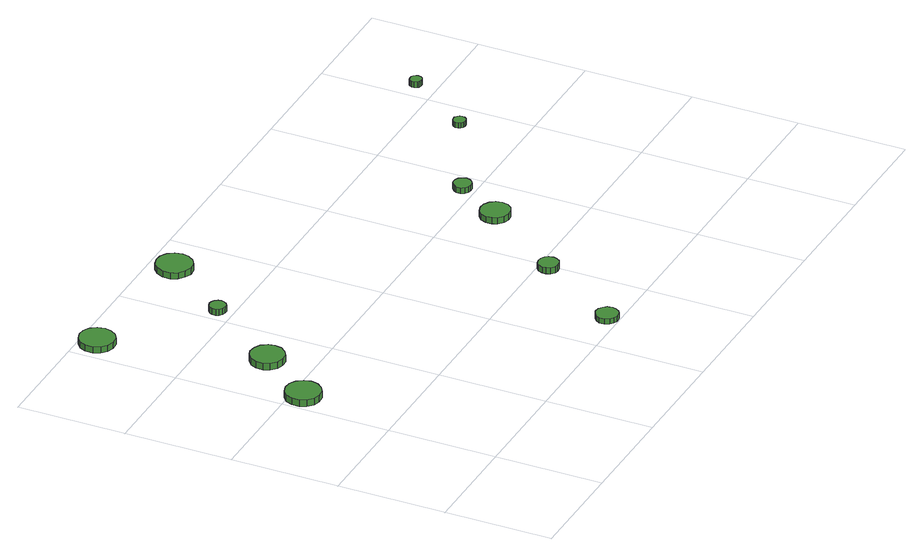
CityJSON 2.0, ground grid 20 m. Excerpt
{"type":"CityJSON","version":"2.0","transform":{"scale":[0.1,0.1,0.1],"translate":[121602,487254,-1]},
"CityObjects":{
"tree1":{"type":"SolitaryVegetationObject","attributes":{"function":"something"},"geometry":[{"type":"MultiSurface","lod":"1","boundaries":[[[0,1,2,3,4,5,6,7,8,9,10,11,12,13,14]],[[15,16,17,18,19,20,21,22,23,24,25,26,27,28,29]],[[0,29,28,1]],[[1,28,27,2]],[[2,27,26,3]],[[3,26,25,4]],[[4,25,24,5]],[[5,24,23,6]],[[6,23,22,7]],[[7,22,21,8]],[[8,21,20,9]],[[9,20,19,10]],[[10,19,18,11]],[[11,18,17,12]],[[12,17,16,13]],[[13,16,15,14]],[[14,15,29,0]]]}]},
"tree2":{"type":"SolitaryVegetationObject","attributes":{"function":"something"},"geometry":[{"type":"MultiSurface","lod":"1","boundaries":[[[30,31,32,33,34,35,36,37,38,39,40,41,42,43,44]],[[45,46,47,48,49,50,51,52,53,54,55,56,57,58,59]],[[30,59,58,31]],[[31,58,57,32]],[[32,57,56,33]],[[33,56,55,34]],[[34,55,54,35]],[[35,54,53,36]],[[36,53,52,37]],[[37,52,51,38]],[[38,51,50,39]],[[39,50,49,40]],[[40,49,48,41]],[[41,48,47,42]],[[42,47,46,43]],[[43,46,45,44]],[[44,45,59,30]]]}]},
"tree3":{"type":"SolitaryVegetationObject","attributes":{"function":"something"},"geometry":[{"type":"MultiSurface","lod":"1","boundaries":[[[60,61,62,63,64,65,66,67,68,69,70,71,72,73,74]],[[75,76,77,78,79,80,81,82,83,84,85,86,87,88,89]],[[60,89,88,61]],[[61,88,87,62]],[[62,87,86,63]],[[63,86,85,64]],[[64,85,84,65]],[[65,84,83,66]],[[66,83,82,67]],[[67,82,81,68]],[[68,81,80,69]],[[69,80,79,70]],[[70,79,78,71]],[[71,78,77,72]],[[72,77,76,73]],[[73,76,75,74]],[[74,75,89,60]]]}]},
"tree4":{"type":"SolitaryVegetationObject","attributes":{"function":"something"},"geometry":[{"type":"MultiSurface","lod":"1","boundaries":[[[90,91,92,93,94,95,96,97,98,99,100,101,102,103,104]],[[105,106,107,108,109,110,111,112,113,114,115,116,117,118,119]],[[90,119,118,91]],[[91,118,117,92]],[[92,117,116,93]],[[93,116,115,94]],[[94,115,114,95]],[[95,114,113,96]],[[96,113,112,97]],[[97,112,111,98]],[[98,111,110,99]],[[99,110,109,100]],[[100,109,108,101]],[[101,108,107,102]],[[102,107,106,103]],[[103,106,105,104]],[[104,105,119,90]]]}]},
"tree5":{"type":"SolitaryVegetationObject","attributes":{"function":"something"},"geometry":[{"type":"MultiSurface","lod":"1","boundaries":[[[120,121,122,123,124,125,126,127,128,129,130,131,132,133,134]],[[135,136,137,138,139,140,141,142,143,144,145,146,147,148,149]],[[120,149,148,121]],[[121,148,147,122]],[[122,147,146,123]],[[123,146,145,124]],[[124,145,144,125]],[[125,144,143,126]],[[126,143,142,127]],[[127,142,141,128]],[[128,141,140,129]],[[129,140,139,130]],[[130,139,138,131]],[[131,138,137,132]],[[132,137,136,133]],[[133,136,135,134]],[[134,135,149,120]]]}]},
"tree6":{"type":"SolitaryVegetationObject","attributes":{"function":"something"},"geometry":[{"type":"MultiSurface","lod":"1","boundaries":[[[150,151,152,153,154,155,156,157,158,159,160,161,162,163,164]],[[165,166,167,168,169,170,171,172,173,174,175,176,177,178,179]],[[150,179,178,151]],[[151,178,177,152]],[[152,177,176,153]],[[153,176,175,154]],[[154,175,174,155]],[[155,174,173,156]],[[156,173,172,157]],[[157,172,171,158]],[[158,171,170,159]],[[159,170,169,160]],[[160,169,168,161]],[[161,168,167,162]],[[162,167,166,163]],[[163,166,165,164]],[[164,165,179,150]]]}]},
"tree7":{"type":"SolitaryVegetationObject","attributes":{"function":"something"},"geometry":[{"type":"MultiSurface","lod":"1","boundaries":[[[180,181,182,183,184,185,186,187,188,189,190,191,192,193,194]],[[195,196,197,198,199,200,201,202,203,204,205,206,207,208,209]],[[180,209,208,181]],[[181,208,207,182]],[[182,207,206,183]],[[183,206,205,184]],[[184,205,204,185]],[[185,204,203,186]],[[186,203,202,187]],[[187,202,201,188]],[[188,201,200,189]],[[189,200,199,190]],[[190,199,198,191]],[[191,198,197,192]],[[192,197,196,193]],[[193,196,195,194]],[[194,195,209,180]]]}]},
"tree8":{"type":"SolitaryVegetationObject","attributes":{"function":"something"},"geometry":[{"type":"MultiSurface","lod":"1","boundaries":[[[210,211,212,213,214,215,216,217,218,219,220,221,222,223,224]],[[225,226,227,228,229,230,231,232,233,234,235,236,237,238,239]],[[210,239,238,211]],[[211,238,237,212]],[[212,237,236,213]],[[213,236,235,214]],[[214,235,234,215]],[[215,234,233,216]],[[216,233,232,217]],[[217,232,231,218]],[[218,231,230,219]],[[219,230,229,220]],[[220,229,228,221]],[[221,228,227,222]],[[222,227,226,223]],[[223,226,225,224]],[[224,225,239,210]]]}]},
"tree9":{"type":"SolitaryVegetationObject","attributes":{"function":"something"},"geometry":[{"type":"MultiSurface","lod":"1","boundaries":[[[240,241,242,243,244,245,246,247,248,249,250,251,252,253,254]],[[255,256,257,258,259,260,261,262,263,264,265,266,267,268,269]],[[240,269,268,241]],[[241,268,267,242]],[[242,267,266,243]],[[243,266,265,244]],[[244,265,264,245]],[[245,264,263,246]],[[246,263,262,247]],[[247,262,261,248]],[[248,261,260,249]],[[249,260,259,250]],[[250,259,258,251]],[[251,258,257,252]],[[252,257,256,253]],[[253,256,255,254]],[[254,255,269,240]]]}]},
"tree10":{"type":"SolitaryVegetationObject","attributes":{"function":"something"},"geometry":[{"type":"MultiSurface","lod":"1","boundaries":[[[270,271,272,273,274,275,276,277,278,279,280,281,282,283,284]],[[285,286,287,288,289,290,291,292,293,294,295,296,297,298,299]],[[270,299,298,271]],[[271,298,297,272]],[[272,297,296,273]],[[273,296,295,274]],[[274,295,294,275]],[[275,294,293,276]],[[276,293,292,277]],[[277,292,291,278]],[[278,291,290,279]],[[279,290,289,280]],[[280,289,288,281]],[[281,288,287,282]],[[282,287,286,283]],[[283,286,285,284]],[[284,285,299,270]]]}]},
"tree11":{"type":"SolitaryVegetationObject","attributes":{"function":"something"},"geometry":[{"type":"MultiSurface","lod":"1","boundaries":[[[300,301,302,303,304,305,306,307,308,309,310,311,312,313,314]],[[315,316,317,318,319,320,321,322,323,324,325,326,327,328,329]],[[300,329,328,301]],[[301,328,327,302]],[[302,327,326,303]],[[303,326,325,304]],[[304,325,324,305]],[[305,324,323,306]],[[306,323,322,307]],[[307,322,321,308]],[[308,321,320,309]],[[309,320,319,310]],[[310,319,318,311]],[[311,318,317,312]],[[312,317,316,313]],[[313,316,315,314]],[[314,315,329,300]]]}]}
},
"vertices":[
[71,378,19],[68,391,19],[60,402,19],[48,409,19],[35,410,19],[22,406,19],[12,397,19],[7,385,19],[7,371,19],[12,359,19],[22,350,19],[35,346,19],[48,347,19],[60,354,19],[68,365,19],[68,365,6],[60,354,6],[48,347,6],[35,346,6],[22,350,6],[12,359,6],[7,371,6],[7,385,6],[12,397,6],[22,406,6],[35,410,6],[48,409,6],[60,402,6],[68,391,6],[71,378,6],
[142,480,24],[140,492,24],[132,503,24],[121,509,24],[108,511,24],[96,507,24],[86,498,24],[81,486,24],[81,473,24],[86,462,24],[96,453,24],[108,449,24],[121,450,24],[132,457,24],[140,467,24],[140,467,11],[132,457,11],[121,450,11],[108,449,11],[96,453,11],[86,462,11],[81,473,11],[81,486,11],[86,498,11],[96,507,11],[108,511,11],[121,509,11],[132,503,11],[140,492,11],[142,480,11],
[69,764,24],[66,777,24],[59,788,24],[47,795,24],[34,796,24],[21,792,24],[11,783,24],[5,771,24],[5,757,24],[11,745,24],[21,736,24],[34,732,24],[47,733,24],[59,740,24],[66,751,24],[66,751,12],[59,740,12],[47,733,12],[34,732,12],[21,736,12],[11,745,12],[5,757,12],[5,771,12],[11,783,12],[21,792,12],[34,796,12],[47,795,12],[59,788,12],[66,777,12],[69,764,12],
[236,625,23],[235,631,23],[231,636,23],[226,639,23],[220,640,23],[214,638,23],[209,634,23],[206,628,23],[206,622,23],[209,616,23],[214,612,23],[220,610,23],[226,610,23],[231,614,23],[235,619,23],[235,619,11],[231,614,11],[226,610,11],[220,610,11],[214,612,11],[209,616,11],[206,622,11],[206,628,11],[209,634,11],[214,638,11],[220,640,11],[226,639,11],[231,636,11],[235,631,11],[236,625,11],
[511,22,16],[509,31,16],[504,37,16],[497,42,16],[488,43,16],[480,40,16],[474,34,16],[470,27,16],[470,18,16],[474,10,16],[480,5,16],[488,2,16],[497,3,16],[504,7,16],[509,14,16],[509,14,6],[504,7,6],[497,3,6],[488,2,6],[480,5,6],[474,10,6],[470,18,6],[470,27,6],[474,34,6],[480,40,6],[488,43,6],[497,42,6],[504,37,6],[509,31,6],[511,22,6],
[353,753,18],[350,767,18],[342,778,18],[330,785,18],[317,786,18],[304,782,18],[294,773,18],[288,760,18],[288,746,18],[294,734,18],[304,725,18],[317,720,18],[330,722,18],[342,729,18],[350,740,18],[350,740,6],[342,729,6],[330,722,6],[317,720,6],[304,725,6],[294,734,6],[288,746,6],[288,760,6],[294,773,6],[304,782,6],[317,786,6],[330,785,6],[342,778,6],[350,767,6],[353,753,6],
[607,178,22],[605,186,22],[601,192,22],[594,196,22],[586,197,22],[579,195,22],[573,190,22],[570,182,22],[570,175,22],[573,167,22],[579,162,22],[586,160,22],[594,161,22],[601,165,22],[605,171,22],[605,171,10],[601,165,10],[594,161,10],[586,160,10],[579,162,10],[573,167,10],[570,175,10],[570,182,10],[573,190,10],[579,195,10],[586,197,10],[594,196,10],[601,192,10],[605,186,10],[607,178,10],
[729,332,23],[727,343,23],[720,352,23],[710,358,23],[699,359,23],[689,356,23],[680,348,23],[676,338,23],[676,327,23],[680,317,23],[689,309,23],[699,306,23],[710,307,23],[720,312,23],[727,321,23],[727,321,11],[720,312,11],[710,307,11],[699,306,11],[689,309,11],[680,317,11],[676,327,11],[676,338,11],[680,348,11],[689,356,11],[699,359,11],[710,358,11],[720,352,11],[727,343,11],[729,332,11],
[783,424,17],[781,431,17],[777,437,17],[771,440,17],[764,441,17],[758,439,17],[753,434,17],[750,428,17],[750,421,17],[753,414,17],[758,410,17],[764,408,17],[771,408,17],[777,412,17],[781,417,17],[781,417,6],[777,412,6],[771,408,6],[764,408,6],[758,410,6],[753,414,6],[750,421,6],[750,428,6],[753,434,6],[758,439,6],[764,441,6],[771,440,6],[777,437,6],[781,431,6],[783,424,6],
[963,518,16],[962,522,16],[959,526,16],[955,529,16],[950,529,16],[946,528,16],[942,524,16],[940,520,16],[940,515,16],[942,511,16],[946,508,16],[950,506,16],[955,507,16],[959,509,16],[962,513,16],[962,513,6],[959,509,6],[955,507,6],[950,506,6],[946,508,6],[942,511,6],[940,515,6],[940,520,6],[942,524,6],[946,528,6],[950,529,6],[955,529,6],[959,526,6],[962,522,6],[963,518,6],
[1049,641,17],[1048,645,17],[1045,649,17],[1041,651,17],[1037,651,17],[1032,650,17],[1029,647,17],[1027,643,17],[1027,638,17],[1029,634,17],[1032,631,17],[1037,630,17],[1041,630,17],[1045,632,17],[1048,636,17],[1048,636,6],[1045,632,6],[1041,630,6],[1037,630,6],[1032,631,6],[1029,634,6],[1027,638,6],[1027,643,6],[1029,647,6],[1032,650,6],[1037,651,6],[1041,651,6],[1045,649,6],[1048,645,6],[1049,641,6]
]}
